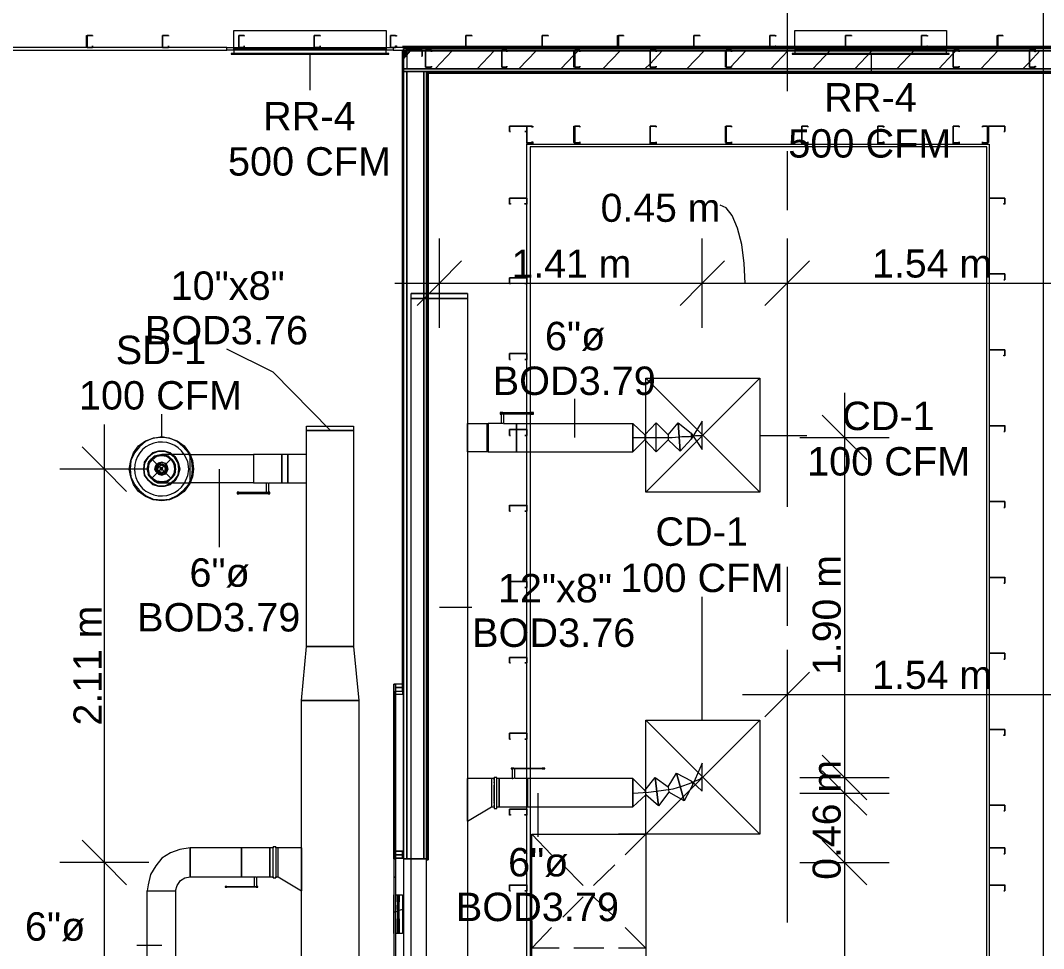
# Model space of a CAD drawing. Header units: metres. Extents: x -2 to 237, y -8 to 52.
# Drawn here: x 31.1 to 36.58, y 17.68 to 22.65 of the extents above; entities that cross this region are included whole.
import ezdxf

# ---------------------------------------------------------------- set-up
doc = ezdxf.new("R2010")
doc.units = ezdxf.units.M
doc.layers.add('HVAC - Ductos', color=5, linetype='Continuous', lineweight=0)
doc.layers.add('PDF3_Text', color=7, linetype='Continuous', lineweight=0)
doc.layers.add('PDF3_Geometry', color=7, linetype='Continuous', lineweight=0, true_color=0xaaaaaa)
doc.styles.add('PDF Helvetica', font='')
doc.styles.get('PDF Helvetica').set_extended_font_data('Helvetica')

msp = doc.modelspace()

# ---------------------------------------------------------------- linework, layer by layer
at = {"layer": 'HVAC - Ductos', "lineweight": 0}
for points in [[(36.2181, 23.4219, -0.419303), (36.9285, 22.7115), (36.5755, 22.7115), (36.5755, 17.3397), (36.9285, 17.3397), (36.9285, 22.7115), (36.5755, 22.7115, 0.402021), (36.2181, 23.069), (36.2181, 23.4219), (33.1793, 23.4219), (33.1793, 23.069, -0.419299), (32.4688, 23.7794)], [(31.9784, 20.3235, 0.751781), (31.7126, 20.2457, 0.743586), (31.9784, 20.1677)]]:
    msp.add_lwpolyline(points, format="xyb", dxfattribs=at)
for points in [[(33.0738, 22.4686), (33.0601, 22.4686), (33.0601, 22.4915), (32.2442, 22.4915), (32.2442, 22.5923), (33.0601, 22.5923), (33.0601, 22.4915), (32.2442, 22.4915), (32.2442, 22.4686), (32.2351, 22.4686)], [(36.0713, 22.4686), (36.0576, 22.4686), (36.0576, 22.4915), (35.2463, 22.4915), (35.2463, 22.5923), (36.0576, 22.5923), (36.0576, 22.4915), (35.2463, 22.4915), (35.2463, 22.4686), (35.2326, 22.4686), (35.2326, 22.464), (36.0713, 22.464), (36.0713, 22.4686), (35.2326, 22.4686)], [(32.258, 22.464), (33.0509, 22.464)], [(32.6522, 22.464), (32.6522, 22.2715)], [(35.2555, 22.464), (36.0485, 22.464)], [(35.6543, 22.464), (35.6543, 22.3723)], [(34.9805, 21.2402), (34.9759, 21.3457), (34.9621, 21.4465), (34.9393, 21.5336), (34.9118, 21.6023), (34.8797, 21.6436), (34.8476, 21.6573)], [(33.3443, 21.0019), (33.3443, 21.2402), (33.3443, 21.4786)], [(34.7514, 21.0019), (34.7514, 21.2402), (34.7514, 21.4786)], [(35.2051, 21.4786), (35.2051, 21.2402), (35.2051, 21.0019)], [(33.4634, 21.3594), (33.3443, 21.2402), (33.2251, 21.121)], [(34.8705, 21.3594), (34.7514, 21.2402), (34.6322, 21.121)], [(35.3243, 21.3594), (35.2051, 21.2402), (35.0859, 21.121)], [(33.1059, 21.2402), (34.7514, 21.2402), (35.2051, 21.2402), (36.9881, 21.2402)], [(33.4955, 21.1853), (33.4955, 21.1577), (33.193, 21.1577), (33.193, 21.1853)], [(33.193, 21.1853), (33.4955, 21.1853), (33.193, 21.1853)], [(32.7621, 20.4519), (32.4551, 20.7636), (32.2076, 20.8873)], [(35.0585, 20.7315), (34.4489, 20.1219)], [(34.4489, 20.7315), (35.0585, 20.1219)], [(35.5122, 20.6536), (35.5122, 18.2748)], [(34.0684, 20.4152), (34.0684, 20.6215)], [(31.8592, 20.4198), (31.8592, 20.539)], [(33.6834, 20.539), (33.6788, 20.539), (33.6743, 20.539), (33.6743, 20.4886), (33.6055, 20.4886), (33.6055, 20.4794), (33.6055, 20.4702), (33.6055, 20.4519), (33.6055, 20.4335), (33.6055, 20.4152), (33.6055, 20.3923), (33.6055, 20.374), (33.6055, 20.3603), (33.6055, 20.3465), (33.6055, 20.3419), (33.6055, 20.3373), (33.6009, 20.3373), (33.6009, 20.3419), (33.6009, 20.3465), (33.6009, 20.3603), (33.6009, 20.374), (33.6009, 20.3923), (33.6009, 20.4152), (33.6009, 20.4335), (33.6009, 20.4519), (33.6009, 20.4702), (33.6009, 20.4794), (33.6009, 20.4886), (33.6009, 20.4794), (33.6009, 20.4702), (33.6009, 20.4519), (33.6009, 20.4335), (33.6009, 20.4152), (33.6009, 20.3923), (33.6009, 20.374), (33.6009, 20.3603), (33.6009, 20.3465), (33.6009, 20.3419), (33.6009, 20.3373), (33.6009, 20.3419), (33.6009, 20.3373), (33.4955, 20.3373), (33.4955, 20.3419), (33.4955, 20.3465), (33.4955, 20.3603), (33.4955, 20.374), (33.4955, 20.3923), (33.4955, 20.4152), (33.4955, 20.4335), (33.4955, 20.4519), (33.4955, 20.4702), (33.4955, 20.4794), (33.4955, 20.4886), (33.6009, 20.4886), (33.6055, 20.4886), (33.6055, 20.4794), (33.6055, 20.4702), (33.6055, 20.4519), (33.6055, 20.4335), (33.6055, 20.4152), (33.6055, 20.3923), (33.6055, 20.374), (33.6055, 20.3603), (33.6055, 20.3465), (33.6055, 20.3419), (33.6055, 20.3373), (33.7567, 20.3373), (33.7567, 20.3419), (33.7567, 20.3465), (33.7567, 20.3603), (33.7567, 20.374), (33.7567, 20.3923), (33.7567, 20.4152), (33.7567, 20.4335), (33.7567, 20.4519), (33.7567, 20.4702), (33.7567, 20.4794), (33.7567, 20.4886), (34.3801, 20.4886), (34.3801, 20.3373), (34.4443, 20.4015), (34.5039, 20.3373), (34.5039, 20.4931), (34.4443, 20.429)], [(33.6697, 20.5481), (33.6697, 20.539)], [(33.6834, 20.5481), (33.6788, 20.5481), (33.6743, 20.5481), (33.6697, 20.5481), (33.6743, 20.5481), (33.6788, 20.5481), (33.6834, 20.5481), (33.8347, 20.5481)], [(33.8347, 20.539), (33.6834, 20.539), (33.6788, 20.539), (33.6743, 20.539), (33.6697, 20.539), (33.6743, 20.539), (33.6788, 20.539)], [(33.688, 20.539), (33.688, 20.4886), (33.7567, 20.4886), (33.7567, 20.4794), (33.7567, 20.4702), (33.7567, 20.4519), (33.7567, 20.4335), (33.7567, 20.4152), (33.7567, 20.3923), (33.7567, 20.374), (33.7567, 20.3603), (33.7567, 20.3465), (33.7567, 20.3419), (33.7567, 20.3373), (34.3801, 20.3373), (34.3801, 20.4886), (34.4443, 20.429), (34.4443, 20.4015)], [(33.8484, 20.539), (33.8484, 20.5481)], [(35.6313, 20.296), (35.5122, 20.4152), (35.393, 20.5344)], [(31.5522, 15.0023), (31.5522, 18.1419), (31.5522, 20.484)], [(33.6834, 20.4886), (33.6788, 20.4886), (33.6743, 20.4886)], [(34.568, 20.429), (34.623, 20.4931), (34.6322, 20.3419), (34.568, 20.4015), (34.5039, 20.3373), (34.5039, 20.4931), (34.568, 20.429), (34.568, 20.4015)], [(34.6917, 20.4381), (34.7514, 20.3511), (34.7514, 20.5023), (34.6917, 20.4061), (34.6322, 20.3419), (34.623, 20.4931), (34.6917, 20.4381), (34.6917, 20.4061)], [(31.8592, 20.1723), (31.8638, 20.1723), (31.8822, 20.1723), (31.9096, 20.1723), (31.9509, 20.1723), (31.9922, 20.1723), (32.0105, 20.1723), (32.0059, 20.1631), (31.9784, 20.1265), (31.9417, 20.099), (31.9005, 20.0807), (31.8592, 20.0761), (31.8134, 20.0807), (31.7722, 20.099), (31.7355, 20.1265), (31.708, 20.1631), (31.6942, 20.2044), (31.6851, 20.2457), (31.6942, 20.2915), (31.708, 20.3327), (31.7355, 20.3694), (31.7722, 20.3969), (31.8134, 20.4107), (31.8592, 20.4198), (31.9005, 20.4107), (31.9417, 20.3969), (31.9784, 20.3694), (32.0059, 20.3327), (32.0105, 20.3235), (31.9646, 20.3235), (31.928, 20.3235), (31.8959, 20.3235), (31.8684, 20.3235), (31.8592, 20.3235), (31.8638, 20.3235), (31.8592, 20.3235), (31.8363, 20.319), (31.818, 20.3144), (31.8042, 20.3006), (31.7905, 20.2869), (31.7859, 20.2685), (31.7813, 20.2457), (31.7859, 20.2273), (31.7905, 20.209), (31.8042, 20.1952), (31.818, 20.1815), (31.8363, 20.1723), (31.8592, 20.1723), (31.8638, 20.1723), (31.8592, 20.1723), (31.8363, 20.1723), (31.818, 20.1815), (31.8042, 20.1952), (31.7905, 20.209), (31.7859, 20.2273), (31.7813, 20.2457), (31.7859, 20.2685), (31.7905, 20.2869), (31.8042, 20.3006), (31.818, 20.3144), (31.8363, 20.319), (31.8592, 20.3235)], [(34.3801, 20.4152), (34.4626, 20.4152), (34.5313, 20.4152), (34.5909, 20.4152), (34.6414, 20.4198), (34.6826, 20.4198), (34.7147, 20.4244), (34.7376, 20.4244), (34.7468, 20.4244), (34.7514, 20.4244)], [(35.0585, 20.4244), (35.3105, 20.4244)], [(31.433, 20.3648), (31.5522, 20.2457), (31.6713, 20.1265)], [(32.0059, 20.3235), (32.0014, 20.3327), (31.9738, 20.3648), (31.9417, 20.3923), (31.9005, 20.4107), (31.8592, 20.4152), (31.8134, 20.4107), (31.7722, 20.3923), (31.7401, 20.3648), (31.7126, 20.3327), (31.6942, 20.2915), (31.6896, 20.2457), (31.6942, 20.2044), (31.7126, 20.1631), (31.7401, 20.1311), (31.7722, 20.1035), (31.8134, 20.0853), (31.8592, 20.0807), (31.9005, 20.0853), (31.9417, 20.1035), (31.9738, 20.1311), (32.0014, 20.1631), (32.0059, 20.1723)], [(35.2739, 20.4152), (35.5122, 20.4152), (35.7505, 20.4152)], [(31.7905, 20.2731), (31.7859, 20.2457), (31.7905, 20.2731), (31.8088, 20.296), (31.8317, 20.3144), (31.8592, 20.319), (31.8868, 20.3144), (31.9096, 20.296), (31.9234, 20.2731), (31.928, 20.2457), (31.9234, 20.2181), (31.9096, 20.1952), (31.8868, 20.1815), (31.9096, 20.1952), (31.9234, 20.2181)], [(31.7905, 20.2777), (31.8042, 20.3006), (31.8272, 20.3144)], [(31.8272, 20.3144), (31.8272, 20.319), (31.8317, 20.319)], [(31.8317, 20.3144), (31.8592, 20.319), (31.8822, 20.3144)], [(31.8638, 20.1723), (31.8776, 20.1723), (31.8959, 20.1815), (31.9096, 20.1952), (31.9234, 20.209), (31.9326, 20.2273), (31.9326, 20.2457), (31.9326, 20.2685), (31.9234, 20.2869), (31.9096, 20.3006), (31.8959, 20.3144), (31.8776, 20.319), (31.8638, 20.3235)], [(31.8822, 20.319), (31.8868, 20.319), (31.8914, 20.3144)], [(31.8868, 20.3144), (31.9096, 20.3006), (31.9234, 20.2777)], [(31.9784, 20.3235), (31.9968, 20.2869), (32.0014, 20.2457), (31.9968, 20.209), (31.9784, 20.1677)], [(32.0059, 20.1723), (32.0196, 20.2044), (32.0242, 20.2457), (32.0196, 20.2915), (32.0059, 20.3235)], [(32.0105, 20.3235), (32.0242, 20.2915), (32.0288, 20.2457), (32.0242, 20.2044), (32.0105, 20.1723)], [(32.2718, 20.1219), (32.4276, 20.1219), (32.4322, 20.1219), (32.4368, 20.1219), (32.4322, 20.1219), (32.4276, 20.1219), (32.4322, 20.1219), (32.4322, 20.1723), (32.5009, 20.1723), (32.5009, 20.1815), (32.5009, 20.1952), (32.5009, 20.209), (32.5009, 20.2273), (32.5009, 20.2457), (32.5009, 20.2685), (32.5009, 20.2869), (32.5009, 20.3006), (32.5009, 20.3144), (32.5009, 20.319), (32.5009, 20.3235), (32.3497, 20.3235), (32.3497, 20.319), (32.3497, 20.3144), (32.3497, 20.3006), (32.3497, 20.2869), (32.3497, 20.2685), (32.3497, 20.2457), (32.3497, 20.2273), (32.3497, 20.209), (32.3497, 20.1952), (32.3497, 20.1815), (32.3497, 20.1723), (32.0105, 20.1723), (32.0105, 20.1815), (32.0105, 20.1952), (32.0105, 20.209), (32.0105, 20.2273), (32.0105, 20.2457), (32.0105, 20.2685), (32.0105, 20.2869), (32.0105, 20.3006), (32.0105, 20.3144), (32.0105, 20.319), (32.0105, 20.3235), (32.3497, 20.3235), (32.3497, 20.319), (32.3497, 20.3144), (32.3497, 20.3006), (32.3497, 20.2869), (32.3497, 20.2685), (32.3497, 20.2457), (32.3497, 20.2273), (32.3497, 20.209), (32.3497, 20.1952), (32.3497, 20.1815), (32.3497, 20.1723), (32.4184, 20.1723), (32.4184, 20.1219)], [(32.0105, 20.1723), (32.0105, 20.1815), (32.0105, 20.1952), (32.0105, 20.209), (32.0105, 20.2273), (32.0105, 20.2457), (32.0105, 20.2685), (32.0105, 20.2869), (32.0105, 20.3006), (32.0105, 20.3144), (32.0105, 20.319), (32.0105, 20.3235)], [(31.7859, 20.2731), (31.7859, 20.2777), (31.7905, 20.2777)], [(31.928, 20.2777), (31.928, 20.2731), (31.9326, 20.2457), (31.928, 20.2227)], [(31.7905, 20.2457), (31.5522, 20.2457), (31.3138, 20.2457)], [(31.8868, 20.1815), (31.8592, 20.1769), (31.8317, 20.1815), (31.8088, 20.1952), (31.7905, 20.2181), (31.7859, 20.2457), (31.7905, 20.2227)], [(31.7905, 20.2135), (31.7859, 20.2181)], [(31.8272, 20.1815), (31.8042, 20.1952), (31.7905, 20.2181)], [(31.928, 20.2181), (31.928, 20.2135)], [(32.1664, 20.2457), (32.1664, 19.8285)], [(31.8317, 20.1769), (31.8272, 20.1769)], [(31.8914, 20.1769), (31.8868, 20.1769), (31.8822, 20.1769), (31.8592, 20.1723), (31.8317, 20.1769)], [(32.4184, 20.1723), (32.423, 20.1723), (32.4276, 20.1723)], [(32.2626, 20.1219), (32.2626, 20.1127)], [(32.4276, 20.1127), (32.4322, 20.1127), (32.4368, 20.1127), (32.4322, 20.1127), (32.4276, 20.1127), (32.2718, 20.1127)], [(32.4368, 20.1127), (32.4368, 20.1219)], [(34.7514, 18.9027), (34.7514, 19.5627)], [(33.3443, 19.5077), (33.5184, 19.5077)], [(35.2051, 19.2785), (35.2051, 19.0402), (35.2051, 18.8019)], [(35.3243, 19.1594), (35.2051, 19.0402), (35.0859, 18.921)], [(34.9667, 19.0402), (36.9881, 19.0402)], [(35.0585, 18.9027), (34.4489, 18.2931), (34.4489, 17.6835)], [(34.4489, 18.9027), (35.0585, 18.2931)], [(35.5122, 18.8339), (35.5122, 18.1419), (35.5122, 15.2405), (35.5122, 14.5118)], [(34.6917, 18.5773), (34.7514, 18.5223), (34.7514, 18.6735), (34.7009, 18.5589), (34.6551, 18.4719), (34.6139, 18.6185), (34.6917, 18.5773), (34.7009, 18.5589)], [(35.6313, 18.4765), (35.5122, 18.5957), (35.393, 18.7148)], [(33.743, 18.6415), (33.7384, 18.6415), (33.7338, 18.6415), (33.7338, 18.5911), (33.6651, 18.5911), (33.6651, 18.5865), (33.6651, 18.5819), (33.6651, 18.5681), (33.6651, 18.5543), (33.6651, 18.5361), (33.6651, 18.5131), (33.6651, 18.4948), (33.6651, 18.4765), (33.6651, 18.4581), (33.6651, 18.4489), (33.6651, 18.4398), (33.8164, 18.4398), (33.8164, 18.4489), (33.8164, 18.4581), (33.8164, 18.4765), (33.8164, 18.4948), (33.8164, 18.5131), (33.8164, 18.5361), (33.8164, 18.5543), (33.8164, 18.5681), (33.8164, 18.5819), (33.8164, 18.5865), (33.8164, 18.5911), (33.7476, 18.5911), (33.7476, 18.6415)], [(33.7293, 18.646), (33.7293, 18.6415)], [(33.743, 18.646), (33.7384, 18.646), (33.7338, 18.646), (33.7293, 18.646), (33.7338, 18.646), (33.7384, 18.646), (33.743, 18.646), (33.8943, 18.646)], [(33.8943, 18.6415), (33.743, 18.6415), (33.7384, 18.6415), (33.7338, 18.6415), (33.7293, 18.6415), (33.7338, 18.6415), (33.7384, 18.6415)], [(33.908, 18.6415), (33.908, 18.646)], [(34.568, 18.5452), (34.6139, 18.6185), (34.6551, 18.4719), (34.5726, 18.5177), (34.5176, 18.4443), (34.4993, 18.5957), (34.568, 18.5452), (34.5726, 18.5177)], [(35.6313, 18.3939), (35.5122, 18.5131), (35.393, 18.6323)], [(33.6238, 18.5911), (33.4955, 18.5911), (33.4955, 18.5865), (33.4955, 18.5681), (33.4955, 18.5452), (33.4955, 18.5131), (33.4955, 18.4398), (33.4955, 18.4077), (33.4955, 18.3848), (33.4955, 18.3665), (33.4955, 18.3619), (33.6238, 18.4398)], [(33.4955, 18.3619), (33.4955, 18.3665), (33.4955, 18.3848), (33.4955, 18.4077), (33.4955, 18.4398), (33.4955, 18.5131), (33.4955, 18.5452), (33.4955, 18.5681), (33.4955, 18.5865), (33.4955, 18.5911)], [(33.6376, 18.5819), (33.6376, 18.5865), (33.6376, 18.5911), (33.6238, 18.5911), (33.6238, 18.5865), (33.6238, 18.5819), (33.6238, 18.5681), (33.6238, 18.5543), (33.6238, 18.5361), (33.6238, 18.5131), (33.6238, 18.4948), (33.6238, 18.4765), (33.6238, 18.4581), (33.6238, 18.4489), (33.6238, 18.4398), (33.6376, 18.4398), (33.6376, 18.4352), (33.6376, 18.4306)], [(33.6514, 18.4306), (33.6514, 18.4352), (33.6514, 18.4443), (33.6514, 18.4581), (33.6514, 18.4719), (33.6514, 18.4948), (33.6514, 18.5131), (33.6514, 18.5361), (33.6514, 18.5543), (33.6514, 18.5727), (33.6514, 18.5865), (33.6514, 18.5957), (33.6376, 18.5957)], [(33.6376, 18.5911), (33.6376, 18.5957), (33.6376, 18.5865), (33.6376, 18.5727), (33.6376, 18.5543), (33.6376, 18.5361), (33.6376, 18.5131), (33.6376, 18.4948), (33.6376, 18.4719), (33.6376, 18.4581), (33.6376, 18.4443), (33.6376, 18.4352), (33.6376, 18.4306), (33.6514, 18.4306), (33.6514, 18.4352)], [(33.6376, 18.5681), (33.6376, 18.5727)], [(33.6514, 18.4398), (33.6651, 18.4398), (33.6651, 18.4489), (33.6651, 18.4581), (33.6651, 18.4765), (33.6651, 18.4948), (33.6651, 18.5131), (33.6651, 18.5361), (33.6651, 18.5543), (33.6651, 18.5681), (33.6651, 18.5819), (33.6651, 18.5865), (33.6651, 18.5911), (33.6514, 18.5911)], [(33.743, 18.5911), (33.7384, 18.5911), (33.7338, 18.5911), (33.7384, 18.5911)], [(34.4443, 18.5269), (34.4993, 18.5957), (34.5176, 18.4443), (34.4489, 18.5039), (34.3801, 18.4398), (34.3801, 18.5911), (33.8164, 18.5911), (33.8164, 18.5865), (33.8164, 18.5819), (33.8164, 18.5681), (33.8164, 18.5543), (33.8164, 18.5361), (33.8164, 18.5131), (33.8164, 18.4948), (33.8164, 18.4765), (33.8164, 18.4581), (33.8164, 18.4489), (33.8164, 18.4398), (34.3801, 18.4398), (34.3801, 18.5911), (34.4443, 18.5269), (34.4489, 18.5039)], [(34.3801, 18.5131), (34.4626, 18.5177), (34.5313, 18.5269), (34.5955, 18.5361), (34.6414, 18.5498), (34.6826, 18.5635), (34.7147, 18.5773), (34.7376, 18.5865), (34.7468, 18.5957), (34.7514, 18.5957)], [(35.2739, 18.5957), (35.5122, 18.5957), (35.7505, 18.5957)], [(33.6238, 18.5452), (33.6238, 18.5406)], [(33.6376, 18.4719), (33.6376, 18.4765), (33.6376, 18.4948), (33.6376, 18.5131), (33.6376, 18.5361), (33.6376, 18.5543)], [(33.8713, 18.5131), (33.8713, 18.2793)], [(35.2739, 18.5131), (35.5122, 18.5131), (35.7505, 18.5131)], [(33.6238, 18.4902), (33.6238, 18.4857), (33.6238, 18.4811)], [(33.6376, 18.4581), (33.6376, 18.4673)], [(33.6376, 18.4443), (33.6376, 18.4489)], [(33.6514, 18.4581), (33.6514, 18.4673)], [(33.8393, 18.2931), (33.9447, 18.1831)], [(33.8393, 17.6835), (33.8393, 18.2931), (34.4489, 18.2931), (34.4489, 17.5827), (33.8393, 17.5827), (33.8393, 18.2931), (34.4489, 18.2931)], [(31.433, 18.2611), (31.5522, 18.1419), (31.6713, 18.0227)], [(35.6313, 18.0227), (35.5122, 18.1419), (35.393, 18.2611)], [(32.2076, 18.0135), (32.3634, 18.0135), (32.368, 18.0135), (32.3726, 18.0135), (32.368, 18.0135), (32.3634, 18.0135), (32.368, 18.0135), (32.368, 18.0639), (32.4368, 18.0639), (32.4368, 18.0685), (32.4368, 18.0777), (32.4368, 18.0869), (32.4368, 18.1052), (32.4368, 18.1235), (32.4368, 18.1419), (32.4368, 18.1602), (32.4368, 18.1785), (32.4368, 18.1969), (32.4368, 18.2061), (32.4368, 18.2152), (32.4368, 18.2198), (32.2855, 18.2198), (32.2855, 18.2152), (32.2855, 18.2061), (32.2855, 18.1969), (32.2855, 18.1785), (32.2855, 18.1602), (32.2855, 18.1419), (32.2855, 18.1235), (32.2855, 18.1052), (32.2855, 18.0869), (32.2855, 18.0777), (32.2855, 18.0685), (32.2855, 18.0639), (32.3542, 18.0639), (32.3542, 18.0135)], [(32.4551, 18.0593), (32.4551, 18.0639), (32.4551, 18.0685), (32.4551, 18.0823), (32.4551, 18.1006), (32.4551, 18.1189), (32.4551, 18.1419), (32.4551, 18.1648), (32.4551, 18.1831), (32.4551, 18.2015), (32.4551, 18.2152), (32.4551, 18.2198), (32.4551, 18.2243), (32.4551, 18.2198), (32.4368, 18.2198), (32.4368, 18.2152), (32.4368, 18.2061), (32.4368, 18.1969), (32.4368, 18.1785), (32.4368, 18.1602), (32.4368, 18.1419), (32.4368, 18.1235), (32.4368, 18.1052), (32.4368, 18.0869), (32.4368, 18.0777), (32.4368, 18.0685), (32.4368, 18.0639), (32.4551, 18.0639), (32.4551, 18.0593), (32.4688, 18.0593), (32.4688, 18.0639)], [(32.4688, 18.2243), (32.4551, 18.2243)], [(32.4688, 18.2198), (32.4688, 18.2243), (32.4688, 18.2198), (32.4688, 18.2152), (32.4688, 18.2015), (32.4688, 18.1831), (32.4688, 18.1648), (32.4688, 18.1419), (32.4688, 18.1189), (32.4688, 18.1006), (32.4688, 18.0823), (32.4688, 18.0685), (32.4688, 18.0639), (32.4688, 18.0593)], [(32.4688, 18.0777), (32.4688, 18.0685), (32.4688, 18.0639), (32.4826, 18.0639), (32.4826, 18.0685), (32.4826, 18.0777), (32.4826, 18.0869), (32.4826, 18.1052), (32.4826, 18.1235), (32.4826, 18.1419), (32.4826, 18.1602), (32.4826, 18.1785), (32.4826, 18.1969), (32.4826, 18.2061), (32.4826, 18.2152), (32.4826, 18.2198), (32.4688, 18.2198), (32.4688, 18.2152), (32.4688, 18.2061)], [(32.4688, 18.2015), (32.4688, 18.1969)], [(32.4688, 18.1831), (32.4688, 18.1785), (32.4688, 18.1602), (32.4688, 18.1419), (32.4688, 18.1235), (32.4688, 18.1052), (32.4688, 18.1006)], [(32.4826, 18.0639), (32.6063, 17.9906), (32.6063, 17.9952), (32.6063, 18.0135), (32.6063, 18.0365), (32.6063, 18.0639), (32.6063, 18.1419), (32.6063, 18.1693), (32.6063, 18.1969), (32.6063, 18.2106), (32.6063, 18.2198), (32.4826, 18.2198)], [(32.4826, 18.1693), (32.4826, 18.1739)], [(32.6063, 18.2198), (32.6063, 18.2106), (32.6063, 18.1969), (32.6063, 18.1693), (32.6063, 18.1419), (32.6063, 18.0639), (32.6063, 18.0365), (32.6063, 18.0135), (32.6063, 17.9952), (32.6063, 17.9906)], [(31.7905, 18.1419), (31.5522, 18.1419), (31.3138, 18.1419)], [(34.0043, 18.1281), (34.1143, 18.0181)], [(35.2739, 18.1419), (35.5122, 18.1419), (35.7505, 18.1419)], [(32.4688, 18.0869), (32.4688, 18.0823)], [(32.4826, 18.1098), (32.4826, 18.1143)], [(32.1984, 18.0135), (32.1984, 18.0089)], [(32.3542, 18.0639), (32.3588, 18.0639), (32.3634, 18.0639)], [(32.3726, 18.0089), (32.3726, 18.0135)], [(31.7813, 16.996), (31.7813, 17.9906), (31.7859, 17.9906), (31.7905, 17.9906), (31.8042, 17.9906), (31.818, 17.9906), (31.8363, 17.9906), (31.8592, 17.9906), (31.8776, 17.9906), (31.8959, 17.9906), (31.9096, 17.9906), (31.9234, 17.9906), (31.9326, 17.9906), (31.9326, 16.996)], [(32.3634, 18.0089), (32.368, 18.0089), (32.3726, 18.0089), (32.368, 18.0089), (32.3634, 18.0089), (32.2076, 18.0089)], [(34.1693, 17.9585), (34.2839, 17.8485)], [(34.3389, 17.7935), (34.4489, 17.6835), (34.3022, 17.6835)], [(31.8592, 17.6973), (31.7264, 17.6973)], [(33.9859, 17.6835), (33.8393, 17.6835)], [(34.2243, 17.6835), (34.0638, 17.6835)]]:
    msp.add_lwpolyline(points, dxfattribs=at)
for points in [[(32.2305, 22.4686), (32.2305, 22.464), (33.0738, 22.464), (33.0738, 22.4686)], [(32.258, 22.4915), (32.3772, 22.4915)], [(32.4551, 22.4915), (32.6155, 22.4915)], [(32.6934, 22.4915), (32.8538, 22.4915)], [(32.9317, 22.4915), (33.0555, 22.4915)], [(35.2555, 22.4915), (35.3793, 22.4915)], [(35.4572, 22.4915), (35.6176, 22.4915)], [(35.6955, 22.4915), (35.8559, 22.4915)], [(35.9339, 22.4915), (36.0531, 22.4915)], [(33.4955, 21.1577), (33.4955, 17.0785), (33.193, 17.0785), (33.193, 21.1577)], [(35.0585, 20.1219), (34.4489, 20.1219), (34.4489, 20.7315), (35.0585, 20.7315)], [(33.8347, 20.5481), (33.8393, 20.5481), (33.8438, 20.5481), (33.8484, 20.5481), (33.8438, 20.5481), (33.8393, 20.5481)], [(33.8347, 20.539), (33.8393, 20.539), (33.8438, 20.539), (33.8484, 20.539), (33.8438, 20.539), (33.8393, 20.539)], [(32.8859, 20.4519), (32.6338, 20.4519), (32.6338, 20.4748), (32.8859, 20.4748)], [(34.3801, 20.4886), (34.3801, 20.4794), (34.3801, 20.4702), (34.3801, 20.4519), (34.3801, 20.4335), (34.3801, 20.4152), (34.3801, 20.3923), (34.3801, 20.374), (34.3801, 20.3603), (34.3801, 20.3465), (34.3801, 20.3419), (34.3801, 20.3373), (34.3801, 20.3419), (34.3801, 20.3465), (34.3801, 20.3603), (34.3801, 20.374), (34.3801, 20.3923), (34.3801, 20.4152), (34.3801, 20.4335), (34.3801, 20.4519), (34.3801, 20.4702), (34.3801, 20.4794)], [(32.6338, 19.2969), (32.6338, 20.4519), (32.8859, 20.4519), (32.8859, 19.2969)], [(31.9142, 20.3235), (31.9051, 20.3327), (31.873, 20.3419), (31.8409, 20.3419), (31.8088, 20.3327), (31.7859, 20.3098), (31.7676, 20.2823), (31.763, 20.2457), (31.7676, 20.2135), (31.7859, 20.1861), (31.8088, 20.1631), (31.8409, 20.154), (31.873, 20.154), (31.9051, 20.1631), (31.9142, 20.1723), (31.9051, 20.1631), (31.873, 20.154), (31.8409, 20.154), (31.8088, 20.1631), (31.7859, 20.1861), (31.7676, 20.2135), (31.763, 20.2457), (31.7676, 20.2777), (31.7859, 20.3098), (31.8088, 20.3281), (31.8409, 20.3419), (31.873, 20.3419), (31.9051, 20.3281), (31.9096, 20.3235), (31.9051, 20.3281), (31.873, 20.3419), (31.8409, 20.3419), (31.8088, 20.3281), (31.7859, 20.3098), (31.7676, 20.2777), (31.763, 20.2457), (31.7676, 20.2135), (31.7859, 20.1861), (31.8088, 20.1677), (31.8409, 20.154), (31.873, 20.154), (31.9051, 20.1677), (31.9096, 20.1723), (31.9051, 20.1677), (31.873, 20.154), (31.8409, 20.154), (31.8088, 20.1677), (31.7859, 20.1861), (31.7676, 20.2135), (31.763, 20.2457), (31.7676, 20.2823), (31.7859, 20.3098), (31.8088, 20.3327), (31.8409, 20.3419), (31.873, 20.3419), (31.9051, 20.3327)], [(31.928, 20.2273), (31.9234, 20.209), (31.9096, 20.1952), (31.8959, 20.1815), (31.8776, 20.1769), (31.8592, 20.1723), (31.8409, 20.1769), (31.8226, 20.1815), (31.8042, 20.1952), (31.7951, 20.209), (31.7859, 20.2273), (31.7859, 20.2457), (31.7859, 20.264), (31.7951, 20.2823), (31.8042, 20.3006), (31.8226, 20.3098), (31.8409, 20.319), (31.8592, 20.319), (31.8776, 20.319), (31.8959, 20.3098), (31.9096, 20.3006), (31.9234, 20.2823), (31.928, 20.264), (31.9326, 20.2457)], [(31.9509, 20.2457), (31.9463, 20.2777), (31.928, 20.3098), (31.9096, 20.3235), (31.928, 20.3098), (31.9463, 20.2777), (31.9509, 20.2457), (31.9463, 20.2135)], [(31.9326, 20.3098), (31.9463, 20.2823), (31.9555, 20.2457), (31.9463, 20.2135), (31.9326, 20.1861), (31.9142, 20.1723), (31.9326, 20.1861), (31.9463, 20.2135), (31.9555, 20.2457), (31.9463, 20.2823), (31.9326, 20.3098), (31.9142, 20.3235)], [(32.533, 20.1723), (32.533, 20.1815), (32.533, 20.1952), (32.533, 20.209), (32.533, 20.2273), (32.533, 20.2457), (32.533, 20.2685), (32.533, 20.2869), (32.533, 20.3006), (32.533, 20.3144), (32.533, 20.319), (32.533, 20.3235), (32.5009, 20.3235), (32.5009, 20.319), (32.5009, 20.3144), (32.5009, 20.3006), (32.5009, 20.2869), (32.5009, 20.2685), (32.5009, 20.2457), (32.5009, 20.2273), (32.5009, 20.209), (32.5009, 20.1952), (32.5009, 20.1815), (32.5009, 20.1723)], [(32.533, 20.2457), (32.533, 20.2273), (32.533, 20.209), (32.533, 20.1952), (32.533, 20.1815), (32.533, 20.1723), (32.6338, 20.1723), (32.6338, 20.1815), (32.6338, 20.1952), (32.6338, 20.209), (32.6338, 20.2273), (32.6338, 20.2457), (32.6338, 20.2685), (32.6338, 20.2869), (32.6338, 20.3006), (32.6338, 20.3144), (32.6338, 20.319), (32.6338, 20.3235), (32.533, 20.3235), (32.533, 20.319), (32.533, 20.3144), (32.533, 20.3006), (32.533, 20.2869), (32.533, 20.2685)], [(33.6055, 20.3373), (33.6055, 20.3419)], [(31.8272, 20.264), (31.8226, 20.2457), (31.8272, 20.264), (31.8409, 20.2777), (31.8592, 20.2823), (31.8776, 20.2777), (31.8868, 20.264), (31.8914, 20.2457), (31.8868, 20.264), (31.873, 20.2777), (31.8592, 20.2823), (31.8409, 20.2777)], [(31.8363, 20.264), (31.8317, 20.2457), (31.8363, 20.264), (31.8501, 20.2731), (31.8638, 20.2731), (31.8776, 20.264), (31.8822, 20.2457), (31.8776, 20.264), (31.8638, 20.2685), (31.8501, 20.2685)], [(31.8455, 20.2594), (31.8592, 20.2685), (31.873, 20.2594), (31.8776, 20.2457), (31.873, 20.2319), (31.8592, 20.2273), (31.8455, 20.2319), (31.8363, 20.2457)], [(31.8546, 20.2411), (31.8592, 20.2411), (31.8638, 20.2457), (31.8592, 20.2411), (31.8546, 20.2411), (31.8501, 20.2457), (31.8546, 20.2548), (31.8592, 20.2548), (31.8638, 20.2457), (31.8592, 20.2503), (31.8546, 20.2503), (31.8546, 20.2457)], [(31.8868, 20.2319), (31.8914, 20.2457), (31.8868, 20.2319), (31.8776, 20.2181), (31.8592, 20.2135), (31.8409, 20.2181), (31.8272, 20.2319), (31.8226, 20.2457), (31.8272, 20.2319), (31.8409, 20.2181), (31.8592, 20.2135), (31.873, 20.2181)], [(31.8776, 20.2319), (31.8822, 20.2457), (31.8776, 20.2319), (31.8638, 20.2227), (31.8501, 20.2227), (31.8363, 20.2319), (31.8317, 20.2457), (31.8363, 20.2319), (31.8501, 20.2227), (31.8638, 20.2227)], [(31.928, 20.1861), (31.9463, 20.2135), (31.928, 20.1861), (31.9096, 20.1723)], [(32.2718, 20.1219), (32.2672, 20.1219), (32.2626, 20.1219), (32.2672, 20.1219)], [(32.2718, 20.1127), (32.2672, 20.1127), (32.2626, 20.1127), (32.2672, 20.1127)], [(32.8859, 19.2969), (32.9134, 19.0081), (32.6063, 19.0081), (32.6338, 19.2969)], [(32.6063, 17.2665), (32.6063, 19.0081), (32.9134, 19.0081), (32.9134, 17.2665)], [(35.0585, 18.2931), (34.4489, 18.2931), (34.4489, 18.9027), (35.0585, 18.9027)], [(33.8943, 18.646), (33.8988, 18.646), (33.9034, 18.646), (33.908, 18.646), (33.9034, 18.646), (33.8988, 18.646)], [(33.8943, 18.6415), (33.8988, 18.6415), (33.9034, 18.6415), (33.908, 18.6415), (33.9034, 18.6415), (33.8988, 18.6415)], [(33.7338, 18.5911), (33.7384, 18.5911)], [(34.3801, 18.5911), (34.3801, 18.5865), (34.3801, 18.5819), (34.3801, 18.5681), (34.3801, 18.5543), (34.3801, 18.5361), (34.3801, 18.5131), (34.3801, 18.4948), (34.3801, 18.4765), (34.3801, 18.4581), (34.3801, 18.4489), (34.3801, 18.4398), (34.3801, 18.4489), (34.3801, 18.4581), (34.3801, 18.4765), (34.3801, 18.4948), (34.3801, 18.5131), (34.3801, 18.5361), (34.3801, 18.5543), (34.3801, 18.5681), (34.3801, 18.5819), (34.3801, 18.5865)], [(31.7813, 17.9906), (31.7859, 17.9906), (31.7905, 17.9906), (31.8042, 17.9906), (31.818, 17.9906), (31.8363, 17.9906), (31.8592, 17.9906), (31.8776, 17.9906), (31.8959, 17.9906), (31.9096, 17.9906), (31.9234, 17.9906), (31.9326, 17.9906), (31.9417, 18.0181), (31.9601, 18.0456), (31.983, 18.0593), (32.0105, 18.0639), (32.0105, 18.0685), (32.0105, 18.0777), (32.0105, 18.0869), (32.0105, 18.1052), (32.0105, 18.1235), (32.0105, 18.1419), (32.0105, 18.1602), (32.0105, 18.1785), (32.0105, 18.1969), (32.0105, 18.2061), (32.0105, 18.2152), (32.0105, 18.2198), (31.9555, 18.2106), (31.9051, 18.1923), (31.8592, 18.1648), (31.8272, 18.1235), (31.7996, 18.0777), (31.7859, 18.0227)], [(32.2855, 18.0639), (32.2855, 18.0685), (32.2855, 18.0777), (32.2855, 18.0869), (32.2855, 18.1052), (32.2855, 18.1235), (32.2855, 18.1419), (32.2855, 18.1602), (32.2855, 18.1785), (32.2855, 18.1969), (32.2855, 18.2061), (32.2855, 18.2152), (32.2855, 18.2198), (32.0105, 18.2198), (32.0105, 18.2152), (32.0105, 18.2061), (32.0105, 18.1969), (32.0105, 18.1785), (32.0105, 18.1602), (32.0105, 18.1419), (32.0105, 18.1235), (32.0105, 18.1052), (32.0105, 18.0869), (32.0105, 18.0777), (32.0105, 18.0685), (32.0105, 18.0639)], [(32.2076, 18.0135), (32.203, 18.0135), (32.1984, 18.0135), (32.203, 18.0135)], [(32.2076, 18.0089), (32.203, 18.0089), (32.1984, 18.0089), (32.203, 18.0089)]]:
    msp.add_lwpolyline(points, close=True, dxfattribs=at)
at = {"layer": 'PDF3_Geometry', "lineweight": 0}
for points in [[(35.2051, 23.5365), (35.2051, 22.2669)], [(28.2246, 22.4869), (28.7104, 22.4869), (28.7104, 22.5006), (29.595, 22.5006), (29.595, 22.4869), (29.7554, 22.4869), (29.7554, 22.5006), (30.8968, 22.5006), (30.8968, 22.4869), (32.2076, 22.4869), (32.2076, 22.5006), (33.0968, 22.5006), (33.0968, 22.4869), (36.5343, 22.4869)], [(36.5343, 22.496), (36.5343, 22.5006), (36.9651, 22.5006), (36.9651, 22.4869)], [(33.0968, 22.4869), (32.2076, 22.4869)], [(33.1518, 22.3861), (33.1518, 22.496), (36.9514, 22.496), (36.9514, 22.3861), (36.9514, 22.4823), (36.9285, 22.4823), (36.8368, 22.4823), (36.8185, 22.4823), (36.5022, 22.4823), (36.0943, 22.4823), (34.8797, 22.4823), (36.0943, 22.4823), (36.5022, 22.4823), (36.8185, 22.4823), (36.8368, 22.4823), (36.9285, 22.4823), (36.9514, 22.4823), (36.9514, 22.3861), (36.9514, 22.3723), (33.1518, 22.3723), (33.1518, 22.3861), (33.1518, 22.4823)], [(36.9514, 22.496), (33.1518, 22.496), (36.9514, 22.496)], [(36.9514, 22.4823), (36.9514, 22.496), (33.1518, 22.496), (33.1518, 22.4823), (33.1609, 22.4823), (33.1518, 22.4823), (33.1518, 22.3861), (36.9514, 22.3861)], [(33.1518, 22.4869), (33.1518, 18.1602), (33.1518, 22.3723), (33.1518, 18.1602), (33.1518, 22.3723), (33.2801, 22.3723)], [(34.0638, 22.4823), (33.6788, 22.4823), (33.271, 22.4823), (33.2526, 22.4823), (33.1655, 22.4823), (33.2526, 22.4823), (33.271, 22.4823), (33.6788, 22.4823), (34.0638, 22.4823), (33.6788, 22.4823), (33.271, 22.4823), (33.2526, 22.4823), (33.1701, 22.4823), (33.1701, 22.3861), (36.9331, 22.3861), (36.9331, 22.4823), (36.9285, 22.4823), (36.8368, 22.4823), (36.8185, 22.4823), (36.5022, 22.4823), (36.0943, 22.4823), (34.8797, 22.4823)], [(34.0684, 22.4823), (34.4718, 22.4823), (34.8751, 22.4823)], [(36.8276, 22.3723), (36.9514, 22.3723), (36.9514, 18.1602), (36.8276, 18.1602), (36.8276, 16.6981), (33.2755, 16.6981), (33.2755, 18.1602), (33.1518, 18.1602), (33.1518, 13.2743), (33.1518, 12.486), (33.1518, 13.2743), (33.1472, 13.2743), (33.1105, 13.2743), (33.1472, 13.2743), (33.1472, 13.256), (33.1105, 13.256), (33.1105, 13.2743)], [(33.1518, 22.3723), (36.9514, 22.3723), (33.1518, 22.3723)], [(35.2051, 21.946), (35.2051, 21.6299)], [(35.2051, 21.3136), (35.2051, 20.044)], [(36.2868, 20.4794), (36.3693, 20.4794), (36.3693, 20.4748), (36.3693, 20.4473), (36.3647, 20.4473), (36.3693, 20.4473), (36.3693, 20.4748), (36.2868, 20.4748)], [(35.2051, 19.7231), (35.2051, 19.4069)], [(36.2868, 19.6681), (36.3693, 19.6681), (36.3693, 19.6635), (36.3693, 19.6361), (36.3647, 19.6361), (36.3693, 19.6361), (36.3693, 19.6635), (36.2868, 19.6635)], [(33.1105, 19.0952), (33.1014, 19.0952), (33.1014, 18.1602), (33.1014, 19.0952), (33.1105, 19.0952), (33.1105, 18.1602), (33.1014, 18.1602), (33.1014, 17.1839), (33.1105, 17.1839), (33.1105, 16.2077), (33.1014, 16.2077), (33.1014, 15.2268), (33.1105, 15.2268), (33.1105, 14.2505), (33.1014, 14.2505)], [(33.1105, 18.1648), (33.1105, 18.1831), (33.1472, 18.1831), (33.1472, 18.1648), (33.1105, 18.1648), (33.1472, 18.1648), (33.1472, 18.1831), (33.1105, 18.1831), (33.1105, 18.2015), (33.1472, 18.2015), (33.1472, 18.1831), (33.1472, 18.2015), (33.1105, 18.2015), (33.1105, 19.0585)], [(35.2051, 19.0906), (35.2051, 17.821)], [(33.1105, 18.9119), (33.1014, 18.9073)], [(33.1105, 18.7239), (33.1014, 18.7194)], [(33.1105, 18.4857), (33.1014, 18.4811)], [(33.1105, 18.3023), (33.1014, 18.2977)], [(33.1014, 18.1602), (33.1105, 18.1602), (33.1105, 17.1839), (33.1014, 17.1839), (33.1014, 16.2077), (33.1105, 16.2077), (33.1105, 15.2268), (33.1014, 15.2268), (33.1014, 14.2505), (33.1105, 14.2505), (33.1105, 13.2743), (33.1014, 13.2743)], [(33.1105, 18.0639), (33.1014, 18.0593)], [(36.2868, 18.0227), (36.3693, 18.0227), (36.3693, 18.0181), (36.3693, 17.9906), (36.3647, 17.9906), (36.3693, 17.9906), (36.3693, 18.0181), (36.2868, 18.0181)], [(33.1014, 17.7615), (33.1014, 17.9677)], [(33.1105, 17.9677), (33.1197, 17.9677), (33.1197, 17.7615), (33.1105, 17.7615)], [(33.1288, 17.8898), (33.1197, 17.8898), (33.1197, 17.9127), (33.1288, 17.9127), (33.1288, 17.9311), (33.1197, 17.9311), (33.1197, 17.9127), (33.1288, 17.9127)], [(33.1197, 17.8806), (33.1105, 17.8761), (33.1014, 17.8761)], [(33.1472, 17.8898), (33.1288, 17.8852)]]:
    msp.add_lwpolyline(points, dxfattribs=at)
for points in [[(31.4605, 22.5006), (31.4559, 22.5006), (31.4559, 22.5052), (31.4559, 22.5648), (31.4605, 22.5648), (31.488, 22.5648), (31.488, 22.5603), (31.488, 22.5648), (31.4605, 22.5648), (31.4605, 22.5052), (31.4605, 22.5006), (31.488, 22.5006)], [(31.8638, 22.5006), (31.8638, 22.5052), (31.8638, 22.5648), (31.8959, 22.5648), (31.8959, 22.5603), (31.8959, 22.5648), (31.8638, 22.5648), (31.8638, 22.5052), (31.8638, 22.5006), (31.8959, 22.5006)], [(32.2718, 22.5006), (32.2718, 22.5052), (32.2718, 22.5648), (32.2992, 22.5648), (32.2992, 22.5603), (32.2992, 22.5648), (32.2718, 22.5648), (32.2718, 22.5052), (32.2718, 22.5006), (32.2992, 22.5006)], [(32.6797, 22.5006), (32.6751, 22.5006), (32.6751, 22.5052), (32.6751, 22.5648), (32.6797, 22.5648), (32.7072, 22.5648), (32.7072, 22.5603), (32.7072, 22.5648), (32.6797, 22.5648), (32.6751, 22.5648), (32.6751, 22.5052), (32.6751, 22.5006), (32.6797, 22.5006), (32.7072, 22.5006)], [(33.083, 22.5006), (33.083, 22.5052), (33.083, 22.5648), (33.1151, 22.5648), (33.1151, 22.5603), (33.1105, 22.5603), (33.1105, 22.5648), (33.083, 22.5648), (33.083, 22.5052), (33.083, 22.5006), (33.1105, 22.5006), (33.1105, 22.5098), (33.1151, 22.5098), (33.1151, 22.5006)], [(33.4909, 22.5006), (33.4863, 22.5006), (33.4863, 22.5052), (33.4863, 22.5648), (33.4909, 22.5648), (33.5184, 22.5648), (33.5184, 22.5603), (33.5184, 22.5648), (33.4909, 22.5648), (33.4863, 22.5648), (33.4863, 22.5052), (33.4909, 22.5052), (33.4909, 22.5006), (33.5184, 22.5006)], [(33.8943, 22.5006), (33.8943, 22.5052), (33.8943, 22.5648), (33.9264, 22.5648), (33.9264, 22.5603), (33.9264, 22.5648), (33.8943, 22.5648), (33.8943, 22.5052), (33.8943, 22.5006), (33.9264, 22.5006)], [(34.3022, 22.5006), (34.2976, 22.5052), (34.2976, 22.5648), (34.3022, 22.5648), (34.3297, 22.5648), (34.3297, 22.5603), (34.3297, 22.5648), (34.3022, 22.5648), (34.3022, 22.5052), (34.3022, 22.5006), (34.3297, 22.5006)], [(34.7055, 22.5006), (34.7055, 22.5052), (34.7055, 22.5648), (34.7376, 22.5648), (34.7376, 22.5603), (34.7376, 22.5648), (34.7055, 22.5648), (34.7055, 22.5052), (34.7055, 22.5006), (34.7376, 22.5006)], [(35.1135, 22.5006), (35.1135, 22.5052), (35.1135, 22.5648), (35.1455, 22.5648), (35.1455, 22.5603), (35.1409, 22.5603), (35.1409, 22.5648), (35.1135, 22.5648), (35.1135, 22.5052), (35.1135, 22.5006), (35.1409, 22.5006), (35.1409, 22.5098), (35.1455, 22.5098), (35.1455, 22.5006)], [(35.5213, 22.5006), (35.5167, 22.5006), (35.5167, 22.5052), (35.5167, 22.5648), (35.5213, 22.5648), (35.5489, 22.5648), (35.5489, 22.5603), (35.5489, 22.5648), (35.5213, 22.5648), (35.5167, 22.5648), (35.5167, 22.5052), (35.5213, 22.5006), (35.5489, 22.5006)], [(35.9247, 22.5006), (35.9247, 22.5052), (35.9247, 22.5648), (35.9567, 22.5648), (35.9567, 22.5603), (35.9522, 22.5603), (35.9522, 22.5648), (35.9247, 22.5648), (35.9247, 22.5052), (35.9247, 22.5006), (35.9522, 22.5006), (35.9522, 22.5098), (35.9567, 22.5098), (35.9567, 22.5006)], [(36.3326, 22.5006), (36.3281, 22.5006), (36.3281, 22.5052), (36.3281, 22.5648), (36.3326, 22.5648), (36.3601, 22.5648), (36.3601, 22.5603), (36.3601, 22.5648), (36.3326, 22.5648), (36.3326, 22.5052), (36.3326, 22.5006), (36.3601, 22.5006)], [(32.2076, 22.5006), (30.8968, 22.5006), (30.8968, 22.4869), (32.2076, 22.4869)], [(31.488, 22.5098), (31.488, 22.5006)], [(31.8959, 22.5098), (31.8959, 22.5006)], [(32.2992, 22.5098), (32.2992, 22.5006)], [(32.7072, 22.5098), (32.7072, 22.5006)], [(36.5343, 22.5006), (33.0968, 22.5006), (33.0968, 22.4869), (36.5343, 22.4869)], [(33.1518, 22.5052), (33.1472, 22.5052), (33.1518, 22.5052), (36.9514, 22.5052), (36.9559, 22.5052), (36.9514, 22.5052)], [(33.5184, 22.5098), (33.5184, 22.5006)], [(33.9264, 22.5098), (33.9264, 22.5006)], [(34.3297, 22.5098), (34.3297, 22.5006)], [(34.7376, 22.5098), (34.7376, 22.5006)], [(35.5489, 22.5098), (35.5489, 22.5006)], [(36.3601, 22.5098), (36.3601, 22.5006)], [(33.1105, 19.0585), (33.1472, 19.0585), (33.1472, 19.0402), (33.1105, 19.0402), (33.1105, 19.0585), (33.1472, 19.0585), (33.1472, 19.0769), (33.1105, 19.0769), (33.1472, 19.0769), (33.1472, 19.0952), (33.1472, 22.4869), (33.1472, 19.0952), (33.1105, 19.0952), (33.1105, 19.0769)], [(33.1518, 19.0906), (33.1518, 22.4869), (33.1518, 19.0906), (33.1472, 19.0906)], [(36.9514, 22.496), (33.1518, 22.496), (33.1518, 22.3723), (36.9514, 22.3723)], [(33.1609, 22.4823), (33.1609, 22.4869), (33.1655, 22.4869), (33.2526, 22.4869), (33.2526, 22.4823), (33.2526, 22.4549), (33.248, 22.4549), (33.2526, 22.4549), (33.2526, 22.4823), (33.2526, 22.4869), (33.1655, 22.4869), (33.1655, 22.4823), (33.1655, 22.4549), (33.1701, 22.4549), (33.1609, 22.4549)], [(33.271, 22.3952), (33.271, 22.4823), (33.271, 22.4869), (33.303, 22.4869), (33.303, 22.4777), (33.303, 22.4869), (33.271, 22.4869), (33.271, 22.4823), (33.271, 22.3952), (33.303, 22.3952)], [(33.6788, 22.3952), (33.6788, 22.4823), (33.6788, 22.4869), (33.7063, 22.4869), (33.7063, 22.4777), (33.7063, 22.4869), (33.6788, 22.4869), (33.6788, 22.4823), (33.6788, 22.3952), (33.7063, 22.3952)], [(34.0684, 22.3952), (34.0638, 22.3952), (34.0638, 22.4823), (34.0638, 22.4869), (34.0684, 22.4869), (34.096, 22.4869), (34.096, 22.4777), (34.096, 22.4869), (34.0684, 22.4869), (34.0684, 22.4823), (34.0684, 22.3952), (34.096, 22.3952)], [(34.0684, 22.4823), (34.4718, 22.4823), (34.8751, 22.4823), (34.4718, 22.4823)], [(34.4718, 22.3952), (34.4718, 22.4823), (34.4718, 22.4869), (34.5039, 22.4869), (34.5039, 22.4777), (34.5039, 22.4869), (34.4718, 22.4869), (34.4718, 22.4823), (34.4718, 22.3952), (34.5039, 22.3952)], [(34.8797, 22.3952), (34.8751, 22.3952), (34.8751, 22.4823), (34.8797, 22.4869), (34.9072, 22.4869), (34.9072, 22.4777), (34.9072, 22.4869), (34.8797, 22.4869), (34.8797, 22.4823), (34.8797, 22.3952), (34.9072, 22.3952)], [(36.0989, 22.3952), (36.0943, 22.3952), (36.0943, 22.4823), (36.0943, 22.4869), (36.0989, 22.4869), (36.1264, 22.4869), (36.1264, 22.4777), (36.1264, 22.4869), (36.0989, 22.4869), (36.0943, 22.4823), (36.0943, 22.3952), (36.0989, 22.3952), (36.1264, 22.3952)], [(36.5022, 22.3952), (36.5022, 22.4823), (36.5022, 22.4869), (36.5343, 22.4869), (36.5343, 22.4777), (36.5297, 22.4777), (36.5297, 22.4869), (36.5022, 22.4869), (36.5022, 22.4823), (36.5022, 22.3952), (36.5297, 22.3952), (36.5297, 22.3998), (36.5343, 22.3998), (36.5343, 22.3952)], [(33.303, 22.3998), (33.303, 22.3952)], [(33.7063, 22.3998), (33.7063, 22.3952)], [(34.096, 22.3998), (34.096, 22.3952)], [(34.5039, 22.3998), (34.5039, 22.3952)], [(34.9072, 22.3998), (34.9072, 22.3952)], [(36.1264, 22.3998), (36.1264, 22.3952)], [(36.9514, 22.3723), (36.9514, 22.3861), (33.1518, 22.3861), (33.1518, 22.3723)], [(33.2801, 18.1602), (33.1518, 18.1602), (33.1701, 18.1602), (33.1701, 22.3723), (33.1701, 18.1602), (33.2618, 18.1602), (33.2618, 22.3723), (33.2618, 18.1602), (33.2755, 18.1602), (33.2755, 22.3723), (33.2755, 18.1602), (33.2801, 18.1602), (33.2801, 22.3723), (33.2801, 18.1602), (33.2801, 22.3723)], [(33.2847, 18.1556), (33.2755, 18.1556), (33.2847, 18.1556), (33.2847, 22.3723)], [(33.2847, 22.3632), (36.8185, 22.3632)], [(36.7451, 22.3723), (33.3488, 22.3723)], [(33.7201, 22.079), (33.8072, 22.079), (33.8118, 22.079), (33.8118, 22.0515), (33.8026, 22.0515), (33.8118, 22.0515), (33.8118, 22.079), (33.8072, 22.079), (33.7201, 22.079), (33.7201, 22.0515)], [(33.8118, 21.9873), (33.8118, 21.9919), (33.8118, 22.079), (33.8438, 22.079), (33.8438, 22.0744), (33.8393, 22.0744), (33.8393, 22.079), (33.8118, 22.079), (33.8118, 21.9919), (33.8393, 21.9919), (33.8393, 21.9965), (33.8438, 21.9965), (33.8438, 21.9873)], [(34.0684, 21.9873), (34.0638, 21.9919), (34.0638, 22.079), (34.0684, 22.079), (34.096, 22.079), (34.096, 22.0744), (34.096, 22.079), (34.0684, 22.079), (34.0684, 21.9919), (34.096, 21.9919), (34.096, 21.9965), (34.096, 21.9873)], [(34.4718, 21.9873), (34.4718, 21.9919), (34.4718, 22.079), (34.5039, 22.079), (34.5039, 22.0744), (34.5039, 22.079), (34.4718, 22.079), (34.4718, 21.9919), (34.5039, 21.9919), (34.5039, 21.9965), (34.5039, 21.9873)], [(34.8797, 21.9873), (34.8797, 21.9919), (34.8751, 21.9919), (34.8751, 22.079), (34.8797, 22.079), (34.9072, 22.079), (34.9072, 22.0744), (34.9072, 22.079), (34.8797, 22.079), (34.8797, 21.9919), (34.9072, 21.9919), (34.9072, 21.9965), (34.9072, 21.9873)], [(35.283, 21.9873), (35.283, 21.9919), (35.283, 22.079), (35.3151, 22.079), (35.3151, 22.0744), (35.3151, 22.079), (35.283, 22.079), (35.283, 21.9919), (35.3151, 21.9919), (35.3151, 21.9965), (35.3151, 21.9873)], [(35.6909, 21.9873), (35.6909, 21.9919), (35.6909, 22.079), (35.723, 22.079), (35.723, 22.0744), (35.7185, 22.0744), (35.7185, 22.079), (35.6909, 22.079), (35.6909, 21.9919), (35.7185, 21.9919), (35.7185, 21.9965), (35.723, 21.9965), (35.723, 21.9873)], [(36.0989, 21.9873), (36.0943, 21.9873), (36.0943, 21.9919), (36.0943, 22.079), (36.0989, 22.079), (36.1264, 22.079), (36.1264, 22.0744), (36.1264, 22.079), (36.0989, 22.079), (36.0943, 22.079), (36.0943, 21.9919), (36.0989, 21.9919), (36.1264, 21.9919), (36.1264, 21.9965), (36.1264, 21.9873)], [(36.2501, 22.0744), (36.2501, 22.079)], [(36.2776, 22.079), (36.2822, 22.079), (36.2822, 21.9919), (36.2776, 21.9919), (36.2776, 21.9873), (36.2501, 21.9873), (36.2501, 21.9965), (36.2501, 21.9919), (36.2776, 21.9919), (36.2776, 22.079), (36.2501, 22.079)], [(36.2776, 22.079), (36.2822, 22.079), (36.3693, 22.079), (36.3693, 22.0515), (36.3647, 22.0515), (36.3693, 22.0515), (36.3693, 22.079), (36.2822, 22.079), (36.2822, 22.0515), (36.2868, 22.0515), (36.2776, 22.0515)], [(33.7247, 22.0515), (33.7201, 22.0515)], [(33.8118, 17.0739), (33.8118, 17.0877), (33.8118, 21.969), (33.8118, 21.9827), (36.2868, 21.9827), (36.2868, 21.969), (36.2868, 17.0877), (36.2868, 17.0739)], [(36.2731, 17.0877), (36.2731, 21.969), (33.8301, 21.969), (33.8301, 17.0877)], [(33.7201, 21.694), (33.8072, 21.694), (33.8118, 21.694), (33.8118, 21.6619), (33.8026, 21.6619), (33.8026, 21.6665), (33.8118, 21.6665), (33.8118, 21.694), (33.8072, 21.694), (33.7201, 21.694), (33.7201, 21.6665), (33.7247, 21.6665), (33.7247, 21.6619), (33.7201, 21.6619)], [(36.3693, 21.694), (36.3693, 21.6619), (36.3647, 21.6619), (36.3647, 21.6665), (36.3693, 21.6665), (36.3693, 21.694), (36.2868, 21.694)], [(33.7201, 21.2677), (33.8072, 21.2677), (33.8118, 21.2677), (33.8118, 21.2357), (33.8026, 21.2357), (33.8026, 21.2402), (33.8118, 21.2402), (33.8118, 21.2677), (33.8072, 21.2677), (33.7201, 21.2677), (33.7201, 21.2402), (33.7247, 21.2402), (33.7247, 21.2357), (33.7201, 21.2357)], [(36.3693, 21.2906), (36.3693, 21.2861), (36.3693, 21.2586), (36.3647, 21.2586), (36.3693, 21.2586), (36.3693, 21.2861), (36.3693, 21.2906), (36.2868, 21.2906)], [(33.7201, 20.8598), (33.7201, 20.8644), (33.8072, 20.8644), (33.8118, 20.8644), (33.8118, 20.8598), (33.8118, 20.8323), (33.8026, 20.8323), (33.8118, 20.8323), (33.8118, 20.8598), (33.8072, 20.8598), (33.8072, 20.8644), (33.7201, 20.8644), (33.7201, 20.8598), (33.7201, 20.8323)], [(36.3693, 20.8827), (36.3693, 20.8506), (36.3647, 20.8506), (36.3647, 20.8552), (36.3693, 20.8552), (36.3693, 20.8827), (36.2868, 20.8827)], [(33.7247, 20.8323), (33.7201, 20.8323)], [(33.7201, 20.4565), (33.8072, 20.4565), (33.8118, 20.4565), (33.8118, 20.4244), (33.8026, 20.4244), (33.8118, 20.4244), (33.8118, 20.4565), (33.8072, 20.4565), (33.7201, 20.4565), (33.7201, 20.4244)], [(33.7247, 20.4244), (33.7201, 20.4244)], [(33.7201, 20.0485), (33.7201, 20.0531), (33.8072, 20.0531), (33.8118, 20.0531), (33.8118, 20.0485), (33.8118, 20.021), (33.8026, 20.021), (33.8118, 20.021), (33.8118, 20.0485), (33.8072, 20.0485), (33.7201, 20.0485), (33.7201, 20.021)], [(36.3693, 20.0715), (36.3693, 20.0394), (36.3647, 20.0394), (36.3693, 20.0394), (36.3693, 20.0715), (36.2868, 20.0715)], [(33.7247, 20.021), (33.7201, 20.021)], [(33.7201, 19.6452), (33.8072, 19.6452), (33.8118, 19.6452), (33.8118, 19.6131), (33.8026, 19.6131), (33.8118, 19.6131), (33.8118, 19.6452), (33.8072, 19.6452), (33.7201, 19.6452), (33.7201, 19.6131)], [(33.7247, 19.6131), (33.7201, 19.6131)], [(33.7201, 19.2373), (33.8072, 19.2373), (33.8118, 19.2373), (33.8118, 19.2098), (33.8026, 19.2098), (33.8118, 19.2098), (33.8118, 19.2373), (33.8072, 19.2373), (33.7201, 19.2373), (33.7201, 19.2098)], [(36.3693, 19.2602), (36.3693, 19.2557), (36.3693, 19.2281), (36.3647, 19.2281), (36.3693, 19.2281), (36.3693, 19.2557), (36.3693, 19.2602), (36.2868, 19.2602)], [(33.7247, 19.2098), (33.7201, 19.2098)], [(33.7201, 18.8294), (33.7201, 18.8339), (33.8072, 18.8339), (33.8118, 18.8339), (33.8118, 18.8294), (33.8118, 18.8019), (33.8026, 18.8019), (33.8118, 18.8019), (33.8118, 18.8294), (33.8072, 18.8339), (33.7201, 18.8339), (33.7201, 18.8294), (33.7201, 18.8019)], [(36.3693, 18.8523), (36.3693, 18.8202), (36.3647, 18.8202), (36.3647, 18.8248), (36.3693, 18.8248), (36.3693, 18.8523), (36.2868, 18.8523)], [(33.7247, 18.8019), (33.7201, 18.8019)], [(36.3693, 18.4489), (36.3693, 18.4443), (36.3693, 18.4169), (36.3647, 18.4169), (36.3693, 18.4169), (36.3693, 18.4443), (36.3693, 18.4489), (36.2868, 18.4489)], [(33.7201, 18.4261), (33.8072, 18.4261), (33.8118, 18.4261), (33.8118, 18.3939), (33.8026, 18.3939), (33.8026, 18.3985), (33.8118, 18.3985), (33.8118, 18.4261), (33.8072, 18.4261), (33.7201, 18.4261), (33.7201, 18.3985), (33.7247, 18.3985), (33.7247, 18.3939), (33.7201, 18.3939)], [(36.3693, 18.2198), (36.3693, 18.1877), (36.3647, 18.1877), (36.3693, 18.1877), (36.3693, 18.2198), (36.2868, 18.2198)], [(33.7201, 18.0181), (33.7201, 18.0227), (33.8072, 18.0227), (33.8118, 18.0227), (33.8118, 18.0181), (33.8118, 17.9906), (33.8026, 17.9906), (33.8118, 17.9906), (33.8118, 18.0181), (33.8072, 18.0181), (33.7201, 18.0181), (33.7201, 17.9906)], [(33.1288, 17.9677), (33.1288, 17.9493), (33.1197, 17.9493), (33.1197, 17.9677)], [(33.1472, 17.7615), (33.1288, 17.7615), (33.1288, 17.9677), (33.1472, 17.9677)], [(33.7247, 17.9906), (33.7201, 17.9906)], [(33.1197, 17.9311), (33.1197, 17.9493), (33.1288, 17.9493), (33.1288, 17.9311)], [(33.1197, 17.821), (33.1197, 17.8393), (33.1288, 17.8393), (33.1288, 17.821)], [(33.1197, 17.8027), (33.1197, 17.821), (33.1288, 17.821), (33.1288, 17.8027)], [(33.1197, 17.7798), (33.1197, 17.8027), (33.1288, 17.8027), (33.1288, 17.7798)], [(33.1197, 17.7615), (33.1197, 17.7798), (33.1288, 17.7798), (33.1288, 17.7615)]]:
    msp.add_lwpolyline(points, close=True, dxfattribs=at)
at = {"layer": 'PDF3_Geometry', "color": 254, "lineweight": 0, "true_color": 0xd2d2d2}
for points in [[(31.4559, 22.519), (31.4605, 22.5236)], [(33.4863, 22.5373), (33.4863, 22.5419)], [(34.8751, 22.4182), (34.8797, 22.4227)]]:
    msp.add_lwpolyline(points, dxfattribs=at)
at = {"layer": 'PDF3_Geometry', "color": 254, "lineweight": 0, "true_color": 0xd4d4d4}
msp.add_lwpolyline([(33.1701, 22.4594), (33.1884, 22.4823), (33.1518, 22.4411)], dxfattribs=at)
for points in [[(33.413, 22.4823), (33.3213, 22.3861)], [(33.6376, 22.4823), (33.546, 22.3861)], [(33.8621, 22.4823), (33.7705, 22.3861)], [(34.0868, 22.4823), (34.0638, 22.4594), (33.9951, 22.3861), (34.0638, 22.4594)], [(34.3113, 22.4823), (34.2197, 22.3861)], [(34.5359, 22.4823), (34.4718, 22.4136), (34.4443, 22.3861), (34.4718, 22.4136)], [(34.7605, 22.4823), (34.6689, 22.3861)], [(34.9851, 22.4823), (34.9026, 22.3952)], [(35.2097, 22.4823), (35.118, 22.3861)], [(35.4343, 22.4823), (35.3426, 22.3861)], [(35.6589, 22.4823), (35.5672, 22.3861)], [(35.8835, 22.4823), (35.7917, 22.3861)], [(36.1081, 22.4823), (36.0943, 22.4686), (36.0164, 22.3861), (36.0943, 22.4686)], [(36.3326, 22.4823), (36.2409, 22.3861)], [(36.5572, 22.4823), (36.5022, 22.4227), (36.4655, 22.3861), (36.5022, 22.4227)], [(34.898, 22.3952), (34.8934, 22.3861)]]:
    msp.add_lwpolyline(points, close=True, dxfattribs=at)
at = {"layer": 'PDF3_Geometry', "color": 8, "lineweight": 0, "true_color": 0x808080}
msp.add_lwpolyline([(31.9188, 20.2915), (31.8822, 20.319), (31.8363, 20.319), (31.7951, 20.2915), (31.7813, 20.2457), (31.7951, 20.2044), (31.8363, 20.1769), (31.8822, 20.1769), (31.9188, 20.2044), (31.9326, 20.2457)], close=True, dxfattribs=at)
for points in [[(31.8042, 20.3006), (31.9096, 20.1952)], [(31.9096, 20.3006), (31.8042, 20.1952)], [(33.8393, 18.1465), (33.8393, 18.2931), (33.9859, 18.2931)], [(34.0638, 18.2931), (34.2243, 18.2931)], [(34.3389, 18.1831), (34.4489, 18.2931), (34.3022, 18.2931)], [(34.4489, 18.2931), (34.4489, 18.1465)], [(34.1693, 18.0181), (34.2839, 18.1281)], [(33.8393, 17.9081), (33.8393, 18.0685)], [(34.4489, 18.0685), (34.4489, 17.9081)], [(34.0043, 17.8485), (34.1143, 17.9585)], [(33.8393, 17.8302), (33.8393, 17.6835), (33.9447, 17.7935)], [(34.4489, 17.8302), (34.4489, 17.6835), (34.3022, 17.6835)], [(33.9859, 17.6835), (33.8393, 17.6835)], [(34.2243, 17.6835), (34.0638, 17.6835)]]:
    msp.add_lwpolyline(points, dxfattribs=at)

# ---------------------------------------------------------------- texts
at = {"layer": 'PDF3_Text', "lineweight": 0, "attachment_point": 4, "style": 'PDF Helvetica'}
for s, insert, char_height in [('RR-4', (35.4035, 22.2341), 0.15195), ('RR-4', (32.4013, 22.1332), 0.15195), ('500 CFM', (35.211, 21.9866), 0.15195), ('500 CFM', (32.2133, 21.8903), 0.15195), ('0.45 m', (34.2072, 21.6421), 0.15008), ('1.41 m', (33.7305, 21.3442), 0.15008), ('1.54 m', (35.6602, 21.3442), 0.15008), ('10"x8"', (31.9062, 21.2257), 0.15195), ('BOD3.76', (31.7687, 20.9874), 0.15195), ('6"ø', (33.9092, 20.9553), 0.15195), ('SD-1', (31.6129, 20.8819), 0.15195), ('BOD3.79', (33.6297, 20.7169), 0.15195), ('100 CFM', (31.4158, 20.639), 0.15195), ('CD-1', (35.4997, 20.529), 0.15195), ('100 CFM', (35.3118, 20.2861), 0.15195), ('CD-1', (34.5005, 19.9102), 0.15195), ('6"ø', (32.0071, 19.6902), 0.15195), ('100 CFM', (34.3126, 19.6627), 0.15195), ('12"x8"', (33.6572, 19.6077), 0.15195), ('BOD3.79', (31.7275, 19.4519), 0.15195), ('BOD3.76', (33.5196, 19.3694), 0.15195), ('1.54 m', (35.6602, 19.1441), 0.15008), ('6"ø', (33.7122, 18.141), 0.15195), ('BOD3.79', (33.4326, 17.9027), 0.15195), ('6"ø', (31.127, 17.7972), 0.15195)]:
    msp.add_mtext(s, dxfattribs=dict(at, insert=insert, char_height=char_height))
at = {"layer": 'PDF3_Text', "lineweight": 0, "char_height": 0.15008, "attachment_point": 4, "rotation": 90, "style": 'PDF Helvetica'}
for s, insert in [('1.90 m', (35.4175, 19.1444)), ('2.11 m', (31.4619, 18.874)), ('0.46 m', (35.4175, 18.0489))]:
    msp.add_mtext(s, dxfattribs=dict(at, insert=insert))

doc.saveas('drawing.dxf')
